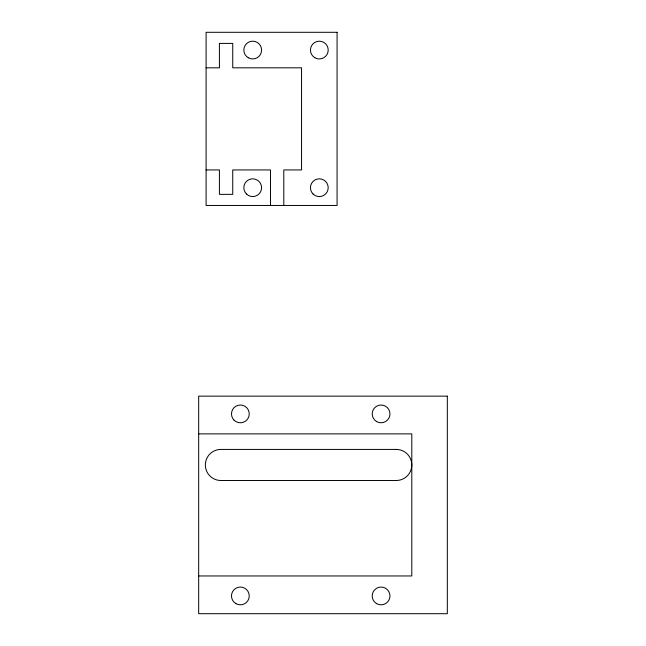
<?xml version="1.0" encoding="UTF-8"?>
<svg xmlns="http://www.w3.org/2000/svg" width="646" height="646" viewBox="0 0 646 646"><rect width="100%" height="100%" fill="white"/><g stroke="black" fill="none" stroke-linecap="round" stroke-linejoin="round"><path stroke-width="0.97" d="M206.098 67.822L219.414 67.822L219.414 43.403L232.738 43.403L232.738 67.822L301.561 67.822L301.561 169.938L283.796 169.938L283.796 205.46M206.098 169.938L219.414 169.938L219.414 194.357L232.738 194.357L232.738 169.938L270.48 169.938L270.48 205.46M198.677 433.878L411.801 433.878L411.801 575.957L198.677 575.957M337.075 32.3L206.098 32.3L206.098 205.46L337.075 205.46L337.075 32.3M447.323 396.143L198.677 396.143L198.677 613.7L447.323 613.7L447.323 396.143M396.256 449.422L220.884 449.422A15.536 15.536 0 0 0 205.339 464.958A15.536 15.536 0 0 0 220.884 480.503L396.256 480.503A15.536 15.536 0 0 0 411.801 464.958A15.536 15.536 0 0 0 396.256 449.422M313.035 193.978A8.883 8.883 0 0 0 327.893 189.997A8.883 8.883 0 0 0 317.016 179.12A8.883 8.883 0 0 0 313.035 193.978M248.274 57.752A8.883 8.883 0 0 0 261.598 50.057A8.883 8.883 0 0 0 248.274 42.37A8.883 8.883 0 0 0 248.274 57.752M314.877 57.752A8.883 8.883 0 0 0 328.2 50.057A8.883 8.883 0 0 0 314.877 42.37A8.883 8.883 0 0 0 314.877 57.752M246.441 193.978A8.883 8.883 0 0 0 261.291 189.997A8.883 8.883 0 0 0 250.422 179.12A8.883 8.883 0 0 0 246.441 193.978M234.086 420.183A8.883 8.883 0 0 0 248.944 416.202A8.883 8.883 0 0 0 238.067 405.325A8.883 8.883 0 0 0 234.086 420.183M235.919 603.63A8.883 8.883 0 0 0 249.243 595.943A8.883 8.883 0 0 0 235.919 588.248A8.883 8.883 0 0 0 235.919 603.63M376.642 603.63A8.883 8.883 0 0 0 389.966 595.943A8.883 8.883 0 0 0 376.642 588.248A8.883 8.883 0 0 0 376.642 603.63M376.642 421.588A8.883 8.883 0 0 0 389.966 413.9A8.883 8.883 0 0 0 376.642 406.213A8.883 8.883 0 0 0 376.642 421.588"/></g></svg>
